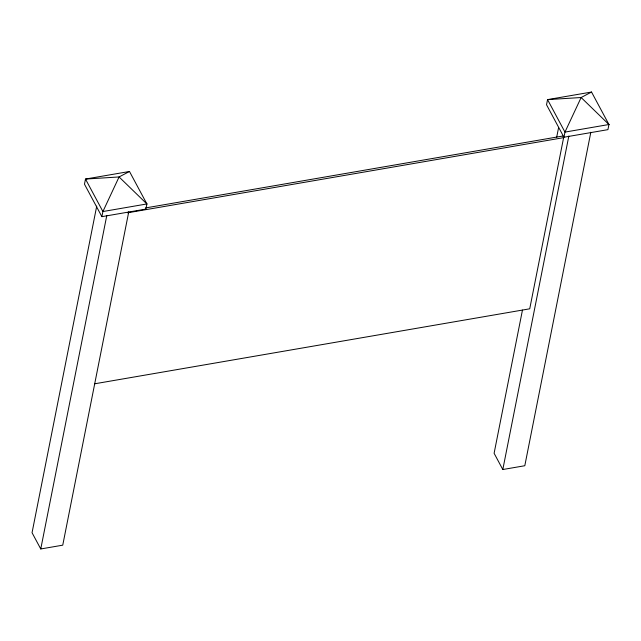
<?xml version="1.0" encoding="UTF-8"?>
<svg xmlns="http://www.w3.org/2000/svg" width="641" height="641" viewBox="0 0 641 641"><rect width="100%" height="100%" fill="white"/><g stroke="black" fill="none" stroke-linecap="round" stroke-linejoin="round"><path stroke-width="0.96" d="M96.719 206.106L32.05 532.727L40.76 548.96L62.746 545.17L128.785 211.69M101.887 216.666L102.905 211.538L119.074 176.956L129.482 171.476L146.893 203.95L145.876 209.086L101.887 216.666L84.476 184.191L85.493 179.055L129.482 171.476M40.76 548.96L106.791 215.48M522.463 310.084L494.107 453.283L502.808 469.524L524.803 465.735L590.834 132.254M556.636 137.454L558.583 127.647M145.475 207.948L562.75 136.036L563.623 137.655L529.73 308.81L94.7 383.791M563.944 137.23L564.961 132.094L581.131 97.52L591.539 92.04L608.95 124.514L607.932 129.65L563.944 137.23L546.533 104.755L547.55 99.619L591.539 92.04M502.808 469.524L568.839 136.044M127.607 212.804L563.623 137.655M146.893 203.95L102.905 211.538L85.493 179.055L119.074 176.956L146.893 203.95M608.95 124.514L564.961 132.094L547.55 99.619L581.131 97.52L608.95 124.514"/></g></svg>
